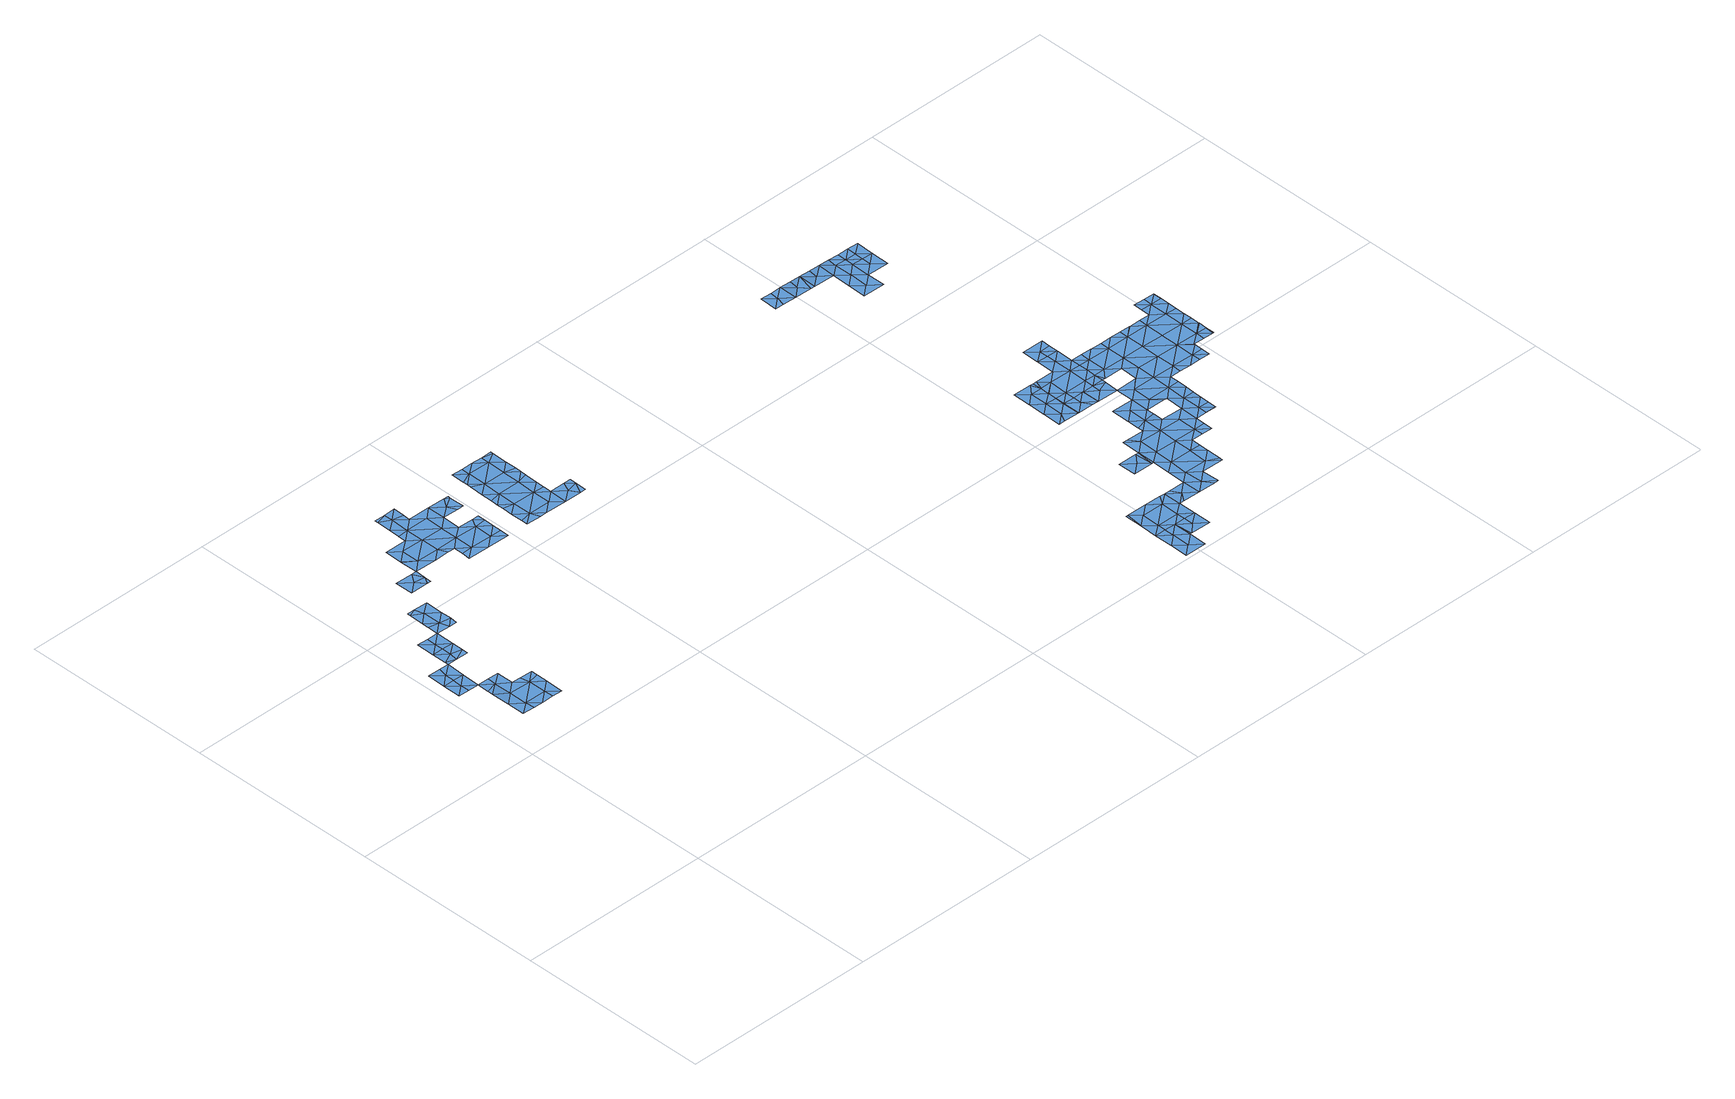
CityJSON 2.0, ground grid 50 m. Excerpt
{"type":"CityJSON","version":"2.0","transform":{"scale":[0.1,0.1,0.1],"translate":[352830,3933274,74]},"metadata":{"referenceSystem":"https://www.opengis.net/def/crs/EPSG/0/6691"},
"CityObjects":{
"waterbody1":{"type":"WaterBody","attributes":{"name":"3","class":"1140","function":"1","WaterBodyRiverFloodingRiskAttribute.description":"2","WaterBodyRiverFloodingRiskAttribute.rankOrg":"1","WaterBodyRiverFloodingRiskAttribute.adminType":"2","WaterBodyRiverFloodingRiskAttribute.scale":"L2"},"geometry":[{"type":"MultiSurface","lod":"1","boundaries":[[[0,1,2]],[[2,3,4]],[[1,3,2]],[[4,5,2]],[[5,6,2]],[[2,6,0]]]}]},
"waterbody2":{"type":"WaterBody","attributes":{"name":"3","class":"1140","function":"1","WaterBodyRiverFloodingRiskAttribute.description":"2","WaterBodyRiverFloodingRiskAttribute.rankOrg":"2","WaterBodyRiverFloodingRiskAttribute.adminType":"2","WaterBodyRiverFloodingRiskAttribute.scale":"L2"},"geometry":[{"type":"MultiSurface","lod":"1","boundaries":[[[7,8,9]],[[7,9,10]],[[9,4,10]],[[9,6,5]],[[8,6,9]],[[5,4,9]]]}]},
"waterbody3":{"type":"WaterBody","attributes":{"name":"3","class":"1140","function":"1","WaterBodyRiverFloodingRiskAttribute.description":"2","WaterBodyRiverFloodingRiskAttribute.rankOrg":"1","WaterBodyRiverFloodingRiskAttribute.adminType":"2","WaterBodyRiverFloodingRiskAttribute.scale":"L2"},"geometry":[{"type":"MultiSurface","lod":"1","boundaries":[[[11,12,13]],[[14,15,16]],[[13,17,11]],[[17,13,18]],[[19,17,18]],[[19,18,20]],[[20,18,3]],[[3,18,21]],[[21,18,22]],[[23,15,14]],[[15,23,24]],[[25,24,26]],[[25,26,27]],[[27,28,25]],[[16,17,19]],[[15,11,17]],[[25,15,24]],[[15,25,11]],[[25,28,11]],[[18,13,22]],[[28,29,11]],[[30,11,29]],[[16,15,17]],[[11,30,12]]]}]},
"waterbody4":{"type":"WaterBody","attributes":{"name":"3","class":"1140","function":"1","WaterBodyRiverFloodingRiskAttribute.description":"2","WaterBodyRiverFloodingRiskAttribute.rankOrg":"1","WaterBodyRiverFloodingRiskAttribute.adminType":"2","WaterBodyRiverFloodingRiskAttribute.scale":"L2"},"geometry":[{"type":"MultiSurface","lod":"1","boundaries":[[[31,32,33]],[[10,34,32]],[[33,35,36]],[[35,33,37]],[[36,31,33]],[[32,34,33]],[[33,34,37]],[[37,34,38]]]}]},
"waterbody5":{"type":"WaterBody","attributes":{"name":"3","class":"1140","function":"1","WaterBodyRiverFloodingRiskAttribute.description":"2","WaterBodyRiverFloodingRiskAttribute.rankOrg":"2","WaterBodyRiverFloodingRiskAttribute.adminType":"2","WaterBodyRiverFloodingRiskAttribute.scale":"L2"},"geometry":[{"type":"MultiSurface","lod":"1","boundaries":[[[39,40,31]],[[41,39,42]],[[42,39,35]],[[40,39,41]],[[36,35,39]],[[39,31,36]]]}]},
"waterbody6":{"type":"WaterBody","attributes":{"name":"3","class":"1140","function":"1","WaterBodyRiverFloodingRiskAttribute.description":"2","WaterBodyRiverFloodingRiskAttribute.rankOrg":"1","WaterBodyRiverFloodingRiskAttribute.adminType":"2","WaterBodyRiverFloodingRiskAttribute.scale":"L2"},"geometry":[{"type":"MultiSurface","lod":"1","boundaries":[[[43,44,45]],[[46,43,45]],[[43,46,47]],[[48,43,47]],[[45,49,46]],[[44,50,45]],[[51,48,52]],[[53,54,49]],[[43,48,51]],[[44,43,51]],[[53,45,42]],[[50,42,45]],[[53,49,45]]]}]},
"waterbody7":{"type":"WaterBody","attributes":{"name":"3","class":"1140","function":"1","WaterBodyRiverFloodingRiskAttribute.description":"2","WaterBodyRiverFloodingRiskAttribute.rankOrg":"1","WaterBodyRiverFloodingRiskAttribute.adminType":"2","WaterBodyRiverFloodingRiskAttribute.scale":"L2"},"geometry":[{"type":"MultiSurface","lod":"1","boundaries":[[[55,56,57]],[[55,57,58]],[[59,56,55]],[[60,55,58]],[[59,55,60]],[[59,60,61]],[[62,56,59]]]}]},
"waterbody8":{"type":"WaterBody","attributes":{"name":"3","class":"1140","function":"1","WaterBodyRiverFloodingRiskAttribute.description":"2","WaterBodyRiverFloodingRiskAttribute.rankOrg":"1","WaterBodyRiverFloodingRiskAttribute.adminType":"2","WaterBodyRiverFloodingRiskAttribute.scale":"L2"},"geometry":[{"type":"MultiSurface","lod":"1","boundaries":[[[63,64,65]],[[66,67,68]],[[69,66,68]],[[66,69,70]],[[66,70,71]],[[72,71,73]],[[71,72,66]],[[66,72,74]],[[74,75,67]],[[76,77,78]],[[78,67,75]],[[66,74,67]],[[79,80,81]],[[77,76,82]],[[79,81,83]],[[77,84,85]],[[86,65,64]],[[67,85,83]],[[87,88,80]],[[89,90,91]],[[92,89,91]],[[89,92,93]],[[82,84,77]],[[94,84,82]],[[64,80,79]],[[80,88,81]],[[77,85,78]],[[78,85,67]],[[95,64,79]],[[86,64,95]],[[88,87,96]],[[85,79,83]],[[84,97,85]],[[98,63,99]],[[98,64,63]],[[64,98,80]],[[97,79,85]],[[100,90,68]],[[90,100,101]],[[92,91,102]],[[99,103,98]],[[67,83,100]],[[101,100,83]],[[98,104,80]],[[87,80,104]],[[105,102,91]],[[95,97,106]],[[91,90,101]],[[67,100,68]],[[62,84,94]],[[107,84,62]],[[107,97,84]],[[98,103,104]],[[106,97,107]],[[97,95,79]],[[105,91,101]],[[81,101,83]]]}]},
"waterbody9":{"type":"WaterBody","attributes":{"name":"3","class":"1140","function":"1","WaterBodyRiverFloodingRiskAttribute.description":"2","WaterBodyRiverFloodingRiskAttribute.rankOrg":"1","WaterBodyRiverFloodingRiskAttribute.adminType":"2","WaterBodyRiverFloodingRiskAttribute.scale":"L2"},"geometry":[{"type":"MultiSurface","lod":"1","boundaries":[[[108,109,110]],[[111,112,113]],[[114,115,116]],[[116,115,117]],[[115,118,117]],[[119,120,121]],[[122,123,124]],[[125,123,122]],[[125,126,123]],[[127,122,128]],[[110,129,130]],[[109,129,110]],[[127,111,122]],[[131,132,133]],[[134,135,136]],[[137,108,110]],[[113,137,122]],[[137,125,122]],[[122,124,128]],[[125,132,131]],[[137,132,125]],[[132,137,110]],[[111,113,122]],[[138,119,139]],[[132,140,133]],[[141,132,110]],[[132,141,140]],[[140,141,142]],[[142,141,136]],[[136,141,134]],[[126,125,131]],[[141,117,134]],[[130,117,141]],[[110,130,141]],[[143,117,130]],[[144,143,130]],[[144,130,129]],[[118,145,134]],[[117,118,134]],[[116,117,143]],[[146,137,147]],[[148,121,147]],[[119,121,148]],[[137,113,147]],[[146,108,137]],[[112,139,148]],[[112,148,147]],[[113,112,147]],[[148,139,119]],[[134,149,135]],[[145,149,134]]]}]},
"waterbody10":{"type":"WaterBody","attributes":{"name":"3","class":"1140","function":"1","WaterBodyRiverFloodingRiskAttribute.description":"2","WaterBodyRiverFloodingRiskAttribute.rankOrg":"2","WaterBodyRiverFloodingRiskAttribute.adminType":"2","WaterBodyRiverFloodingRiskAttribute.scale":"L2"},"geometry":[{"type":"MultiSurface","lod":"1","boundaries":[[[150,151,152]],[[152,153,154]],[[153,155,154]],[[153,156,155]],[[151,157,158]],[[158,152,151]],[[150,152,154]],[[159,160,155]],[[155,160,161]],[[162,163,161]],[[161,154,155]],[[156,159,155]],[[162,161,160]],[[163,154,161]],[[151,164,157]],[[151,150,164]]]}]},
"waterbody11":{"type":"WaterBody","attributes":{"name":"3","class":"1140","function":"1","WaterBodyRiverFloodingRiskAttribute.description":"2","WaterBodyRiverFloodingRiskAttribute.rankOrg":"2","WaterBodyRiverFloodingRiskAttribute.adminType":"2","WaterBodyRiverFloodingRiskAttribute.scale":"L2"},"geometry":[{"type":"MultiSurface","lod":"1","boundaries":[[[165,166,167]],[[167,166,168]],[[169,167,168]],[[166,170,168]],[[171,172,173]],[[174,173,175]],[[171,169,172]],[[172,169,168]],[[170,176,168]],[[175,173,172]],[[168,176,177]],[[178,172,168]],[[175,172,179]],[[168,177,180]],[[178,179,172]],[[177,181,180]],[[178,168,180]],[[181,182,180]],[[183,179,178]],[[184,179,183]],[[182,181,185]],[[180,186,178]],[[186,180,182]],[[187,184,183]],[[186,188,178]],[[188,189,178]],[[183,178,189]],[[183,190,187]],[[183,189,190]]]}]},
"waterbody12":{"type":"WaterBody","attributes":{"name":"3","class":"1140","function":"1","WaterBodyRiverFloodingRiskAttribute.description":"2","WaterBodyRiverFloodingRiskAttribute.rankOrg":"1","WaterBodyRiverFloodingRiskAttribute.adminType":"2","WaterBodyRiverFloodingRiskAttribute.scale":"L2"},"geometry":[{"type":"MultiSurface","lod":"1","boundaries":[[[191,192,193]],[[194,192,191]],[[195,196,197]],[[196,195,193]],[[195,165,193]],[[198,166,165]],[[166,198,199]],[[200,199,198]],[[201,199,200]],[[201,176,199]],[[201,177,176]],[[201,202,177]],[[203,202,201]],[[204,202,203]],[[204,181,202]],[[185,181,204]],[[205,198,195]],[[181,177,202]],[[170,166,199]],[[165,195,198]],[[193,165,167]],[[197,205,195]],[[192,196,193]],[[167,169,193]],[[191,206,194]],[[170,199,176]],[[206,173,174]],[[173,206,191]],[[173,191,171]],[[191,169,171]],[[191,193,169]]]}]},
"waterbody13":{"type":"WaterBody","attributes":{"name":"3","class":"1140","function":"1","WaterBodyRiverFloodingRiskAttribute.description":"2","WaterBodyRiverFloodingRiskAttribute.rankOrg":"1","WaterBodyRiverFloodingRiskAttribute.adminType":"2","WaterBodyRiverFloodingRiskAttribute.scale":"L2"},"geometry":[{"type":"MultiSurface","lod":"1","boundaries":[[[207,208,209]],[[210,208,207]],[[211,212,213]],[[214,212,215]],[[207,216,217]],[[218,219,220]],[[221,222,223]],[[224,225,226]],[[227,228,229]],[[229,228,230]],[[231,230,232]],[[232,233,234]],[[233,235,234]],[[235,236,234]],[[237,234,238]],[[239,240,241]],[[242,243,244]],[[245,246,240]],[[247,248,249]],[[237,238,241]],[[237,241,240]],[[250,251,252]],[[252,251,253]],[[253,251,247]],[[247,251,254]],[[249,253,247]],[[249,237,253]],[[249,248,237]],[[248,231,237]],[[248,255,231]],[[256,255,248]],[[256,257,255]],[[258,257,256]],[[258,259,257]],[[260,252,253]],[[253,246,260]],[[246,253,240]],[[240,253,237]],[[232,234,237]],[[237,231,232]],[[261,231,255]],[[247,256,248]],[[257,262,255]],[[247,263,256]],[[263,264,256]],[[265,256,264]],[[265,258,256]],[[259,266,257]],[[266,267,257]],[[243,240,244]],[[243,245,240]],[[268,238,234]],[[268,234,269]],[[236,269,234]],[[270,233,232]],[[228,270,232]],[[228,232,230]],[[271,272,220]],[[220,219,224]],[[224,226,220]],[[220,226,271]],[[223,273,221]],[[221,273,274]],[[219,221,274]],[[185,275,182]],[[203,276,277]],[[276,203,214]],[[278,279,280]],[[280,279,281]],[[282,283,284]],[[239,244,240]],[[285,159,156]],[[283,159,285]],[[286,283,285]],[[284,283,286]],[[286,287,284]],[[286,288,287]],[[288,289,287]],[[288,290,289]],[[290,291,292]],[[293,291,290]],[[294,291,293]],[[294,295,291]],[[295,296,291]],[[296,295,297]],[[295,298,297]],[[296,297,299]],[[300,299,297]],[[301,299,300]],[[302,299,301]],[[303,299,302]],[[296,299,303]],[[304,305,306]],[[216,207,221]],[[305,278,306]],[[302,304,303]],[[291,296,292]],[[281,306,280]],[[278,280,306]],[[216,221,219]],[[212,214,213]],[[276,214,307]],[[307,214,215]],[[308,307,215]],[[309,307,308]],[[229,307,309]],[[229,276,307]],[[229,230,276]],[[230,310,276]],[[310,230,261]],[[230,231,261]],[[261,311,310]],[[311,261,255]],[[255,262,311]],[[262,275,311]],[[277,276,310]],[[182,275,262]],[[182,262,186]],[[262,312,186]],[[262,257,312]],[[267,312,257]],[[188,186,312]],[[216,219,218]],[[216,218,217]],[[217,210,207]],[[313,210,217]],[[210,313,215]],[[210,215,212]],[[211,210,212]],[[314,210,211]],[[210,314,208]],[[315,209,208]],[[316,209,315]],[[305,209,316]],[[317,209,305]],[[209,317,207]],[[207,317,318]],[[318,317,302]],[[302,319,318]],[[318,319,222]],[[222,319,320]],[[320,319,321]],[[321,319,301]],[[321,301,322]],[[322,301,323]],[[300,323,301]],[[158,157,324]],[[293,324,157]],[[324,293,288]],[[324,288,285]],[[324,285,152]],[[152,285,153]],[[325,326,327]],[[156,153,285]],[[152,158,324]],[[286,285,288]],[[293,290,288]],[[328,297,298]],[[297,328,300]],[[319,302,301]],[[318,222,221]],[[304,302,317]],[[207,318,221]],[[329,263,247]],[[254,329,247]],[[304,317,305]],[[250,330,251]],[[330,331,251]],[[332,333,334]],[[334,272,332]],[[333,227,229]],[[333,229,334]],[[334,229,309]],[[218,334,309]],[[220,334,218]],[[334,220,272]],[[254,251,331]],[[335,336,331]],[[331,330,326]],[[337,254,331]],[[267,338,312]],[[338,189,312]],[[312,189,188]],[[337,331,336]],[[331,325,335]],[[326,325,331]]]}]},
"waterbody14":{"type":"WaterBody","attributes":{"name":"3","class":"1140","function":"1","WaterBodyRiverFloodingRiskAttribute.description":"2","WaterBodyRiverFloodingRiskAttribute.rankOrg":"1","WaterBodyRiverFloodingRiskAttribute.adminType":"2","WaterBodyRiverFloodingRiskAttribute.scale":"L2"},"geometry":[{"type":"MultiSurface","lod":"1","boundaries":[[[339,340,341]],[[342,343,344]],[[345,342,344]],[[346,347,348]],[[349,346,345]],[[345,346,348]],[[345,348,342]],[[345,344,349]],[[350,351,352]],[[352,353,350]],[[354,355,352]],[[356,339,355]],[[356,357,339]],[[358,357,356]],[[340,359,360]],[[359,344,360]],[[346,361,347]],[[361,362,347]],[[352,355,353]],[[363,364,347]],[[364,348,347]],[[360,343,341]],[[365,366,367]],[[353,367,366]],[[351,354,352]],[[355,367,353]],[[355,339,367]],[[357,340,339]],[[341,340,360]],[[344,343,360]],[[368,353,366]],[[368,366,369]],[[369,366,365]],[[365,367,341]],[[367,339,341]],[[362,363,347]]]}]},
"waterbody15":{"type":"WaterBody","attributes":{"name":"3","class":"1140","function":"1","WaterBodyRiverFloodingRiskAttribute.description":"2","WaterBodyRiverFloodingRiskAttribute.rankOrg":"1","WaterBodyRiverFloodingRiskAttribute.adminType":"2","WaterBodyRiverFloodingRiskAttribute.scale":"L2"},"geometry":[{"type":"MultiSurface","lod":"1","boundaries":[[[187,190,370]],[[190,371,370]],[[372,370,371]],[[372,373,370]],[[370,184,187]],[[370,373,184]]]}]},
"waterbody16":{"type":"WaterBody","attributes":{"name":"3","class":"1140","function":"1","WaterBodyRiverFloodingRiskAttribute.description":"2","WaterBodyRiverFloodingRiskAttribute.rankOrg":"2","WaterBodyRiverFloodingRiskAttribute.adminType":"2","WaterBodyRiverFloodingRiskAttribute.scale":"L2"},"geometry":[{"type":"MultiSurface","lod":"1","boundaries":[[[354,356,355]],[[374,358,356]],[[374,356,375]],[[375,376,374]],[[376,375,351]],[[354,351,375]],[[375,356,354]]]}]}
},
"vertices":[
[5,727,30],[33,726,30],[33,749,30],[61,726,30],[62,772,30],[34,773,30],[6,773,30],
[39,819,31],[6,820,31],[34,796,31],[63,819,31],
[145,655,31],[140,679,31],[117,679,31],[59,587,31],[88,610,31],[60,634,31],[88,656,32],[89,702,30],[60,680,30],[60,694,30],[90,725,30],[118,725,30],[91,586,31],[116,586,31],[144,609,31],[146,586,31],[172,585,31],[173,632,31],[173,661,31],[174,678,31],
[63,864,32],[63,827,32],[91,841,32],[87,818,32],[120,863,32],[92,864,32],[120,834,32],[120,818,32],
[92,887,32],[64,911,32],[92,910,32],[121,910,32],
[150,979,32],[122,956,32],[150,933,32],[178,956,32],[179,1001,32],[142,1002,32],[178,928,32],[122,938,32],[123,994,32],[123,1002,32],[157,909,32],[177,909,32],
[209,1070,32],[225,1093,32],[180,1094,32],[180,1048,32],[237,1066,32],[226,1047,32],[237,1047,32],[238,1093,32],
[406,1044,33],[379,1068,33],[350,1045,33],[325,1253,33],[324,1207,32],[353,1230,33],[353,1247,33],[354,1276,34],[325,1276,33],[297,1269,33],[297,1276,33],[296,1231,33],[296,1205,32],[239,1185,32],[267,1162,32],[295,1184,32],[379,1114,34],[436,1113,33],[408,1136,33],[238,1139,32],[380,1160,32],[266,1116,32],[323,1161,32],[351,1066,33],[465,1115,33],[448,1135,33],[453,1228,33],[409,1229,33],[438,1205,33],[466,1222,33],[467,1228,33],[238,1138,32],[351,1091,33],[465,1135,33],[323,1115,32],[435,1067,33],[463,1043,33],[381,1206,33],[409,1183,33],[466,1182,33],[464,1066,33],[464,1090,33],[450,1182,33],[333,1092,33],[294,1092,32],
[635,1132,33],[635,1163,34],[607,1156,34],[577,1041,33],[633,1040,33],[605,1064,33],[637,1271,34],[609,1271,34],[637,1265,34],[608,1249,34],[581,1272,34],[691,1069,34],[691,1086,34],[672,1086,34],[549,1065,33],[520,1089,33],[520,1060,33],[549,1111,33],[521,1116,33],[559,1041,33],[520,1042,33],[635,1179,34],[608,1203,34],[521,1134,33],[550,1157,33],[522,1152,33],[552,1250,34],[523,1237,34],[523,1227,34],[606,1110,33],[690,1039,34],[676,1039,34],[522,1181,33],[551,1203,34],[523,1217,34],[636,1225,34],[636,1195,34],[552,1272,34],[634,1108,33],[634,1087,33],[662,1063,34],[524,1273,34],
[1529,55,4],[1553,78,4],[1525,101,4],[1524,101,4],[1524,55,4],[1496,78,4],[1496,102,4],[1582,100,4],[1553,101,4],[1468,102,4],[1468,56,4],[1495,32,4],[1467,9,4],[1523,8,4],[1581,54,4],
[1645,561,6],[1646,561,6],[1646,584,6],[1674,584,6],[1646,607,6],[1674,560,6],[1646,608,6],[1675,630,7],[1647,631,6],[1647,654,6],[1655,654,7],[1702,560,6],[1703,560,6],[1732,629,7],[1704,653,7],[1731,583,7],[1731,559,7],[1759,582,7],[1733,675,7],[1705,699,7],[1759,559,7],[1760,606,7],[1733,698,7],[1760,629,7],[1760,652,7],[1761,698,7],
[1618,631,6],[1590,608,6],[1618,585,6],[1591,655,6],[1617,539,6],[1589,562,6],[1588,516,6],[1645,515,6],[1674,538,6],[1687,515,6],[1702,514,6],[1730,537,7],[1758,513,6],[1759,548,7],[1604,516,6],[1638,654,6],
[1727,352,5],[1700,376,5],[1671,353,5],[1728,398,5],[1700,421,6],[1729,444,6],[1701,468,6],[1757,467,6],[1756,420,6],[1784,351,4],[1756,375,5],[1813,374,5],[1812,327,4],[1841,350,5],[1783,304,4],[1754,282,3],[1783,281,4],[1840,327,5],[1868,326,5],[1868,327,5],[1870,442,7],[1871,465,7],[1842,442,7],[1843,489,7],[1900,534,7],[1900,488,7],[1927,464,7],[1956,487,7],[1928,464,7],[1956,464,7],[1957,533,7],[1985,509,7],[2013,509,7],[2014,532,7],[1985,510,7],[2042,509,7],[2042,532,7],[2041,509,7],[2043,554,7],[2043,555,7],[1958,626,7],[1901,580,7],[1958,579,7],[2044,624,7],[2015,625,7],[2043,601,7],[2014,578,7],[1987,648,7],[1844,581,7],[1902,627,7],[1845,627,7],[1874,650,7],[1846,651,7],[2043,578,7],[1844,535,7],[1788,582,7],[1931,649,7],[1930,649,7],[1902,650,7],[1818,651,7],[1817,651,7],[1984,486,7],[1984,463,7],[1899,465,7],[1869,350,5],[1869,373,5],[1811,281,4],[1812,304,4],[1768,559,7],[1786,490,6],[1812,513,7],[1633,330,4],[1585,331,4],[1613,307,4],[1585,284,4],[1470,194,4],[1469,148,4],[1474,194,4],[1497,124,4],[1498,170,4],[1526,193,4],[1554,170,4],[1569,193,3],[1583,192,3],[1611,169,3],[1598,192,3],[1582,146,3],[1595,146,3],[1639,145,3],[1639,191,3],[1668,168,3],[1685,144,3],[1668,214,2],[1696,191,2],[1725,213,2],[1669,260,3],[1640,238,3],[1641,284,4],[1642,330,4],[1636,284,4],[1785,443,6],[1805,420,6],[1814,419,6],[1815,513,7],[1816,558,7],[1788,628,7],[1756,401,6],[1700,390,5],[1655,376,5],[1642,377,5],[1670,306,4],[1726,305,4],[1726,259,3],[1754,259,3],[1753,236,3],[1753,198,2],[1753,190,2],[1553,124,4],[2044,693,7],[2044,670,7],[2045,693,7],[1696,144,3],[1959,649,7],[2044,647,7],[2016,671,7],[1869,396,6],[1870,418,6],[1841,396,5],[2016,693,7],[1988,694,7],[1987,671,7],[1789,652,7],
[1628,1232,12],[1601,1255,14],[1600,1210,12],[1534,1211,14],[1543,1210,14],[1544,1256,15],[1515,1234,14],[1487,1257,16],[1458,1235,15],[1487,1211,15],[1515,1256,16],[1712,1161,11],[1713,1208,11],[1684,1185,11],[1655,1162,11],[1685,1208,11],[1656,1209,12],[1656,1231,12],[1629,1255,13],[1657,1254,12],[1572,1255,15],[1572,1233,13],[1459,1257,15],[1430,1258,16],[1429,1212,15],[1451,1212,15],[1599,1163,11],[1627,1139,11],[1628,1186,12],[1655,1115,11],[1598,1116,11],
[1733,721,7],[1761,721,7],[1762,744,7],[1706,745,7],
[1685,1254,12],[1685,1231,12],[1714,1253,12]
]}
